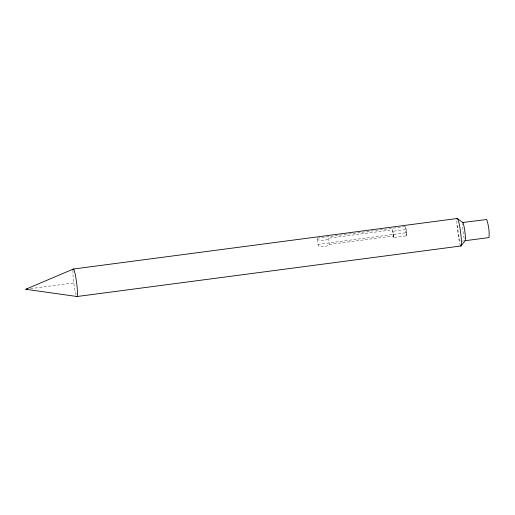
<?xml version="1.0" encoding="UTF-8"?>
<svg xmlns="http://www.w3.org/2000/svg" width="515" height="515" viewBox="0 0 515 515"><rect width="100%" height="100%" fill="white"/><g stroke="black" fill="none" stroke-linecap="round" stroke-linejoin="round"><path stroke-width="0.39" stroke-dasharray="2.58 1.93" d="M317.356 238.142L405.376 226.555L406.348 229.503L406.818 235.793L393.415 237.557L392.456 229.819L328.731 238.207A6.36 3.045 -4.3 0 1 323.768 240.408A6.36 3.045 -4.3 0 1 317.845 239.636L317.356 238.142L318.309 245.88A6.36 3.045 -4.3 0 0 324.238 246.653A6.36 3.045 -4.3 0 0 329.201 244.445L392.926 236.057M317.826 244.38L405.846 232.793L406.818 235.793L406.348 229.503L392.945 231.267L392.456 229.819M30.533 288.651L75.19 282.774M461.994 241.123L463.584 240.911M405.376 226.555L405.846 232.793M328.731 238.207L329.201 244.445M460.14 241.174A9.199 0.933 82.5 0 1 458.298 232.812A9.199 0.933 82.5 0 1 457.732 223.587M464.195 238.451A9.199 0.933 82.5 0 1 462.412 224.012M460.584 245.629A13.866 1.41 82.5 0 1 457.803 232.709A13.866 1.41 82.5 0 1 457.03 219.081M76.104 294.915A13.866 1.41 82.5 0 1 73.606 281.454A13.866 1.41 82.5 0 1 73.066 269.622M393.415 237.557L392.945 231.267L393.415 237.557"/><path stroke-width="0.77" d="M462.676 222.499L486.759 219.525C488.51 225.274 489.604 231.589 488.986 237.57L465.167 240.705L461.002 245.97L77.031 296.511L25.75 289.276L73.355 269.03L457.32 218.489L462.946 222.66M25.75 289.276L27.346 289.07M457.03 219.081A13.866 1.41 82.5 0 1 457.738 218.83L458.247 220.085A13.866 1.41 82.5 0 1 461.125 237.042A13.866 1.41 82.5 0 1 460.584 245.629M462.496 222.963A9.199 0.933 82.5 0 1 464.788 231.023A9.199 0.933 82.5 0 1 464.903 240.544M73.066 269.622A13.866 1.41 82.5 0 1 73.355 269.03L73.767 269.371A13.866 1.41 82.5 0 1 76.78 284.087A13.866 1.41 82.5 0 1 77.031 296.511"/></g></svg>
